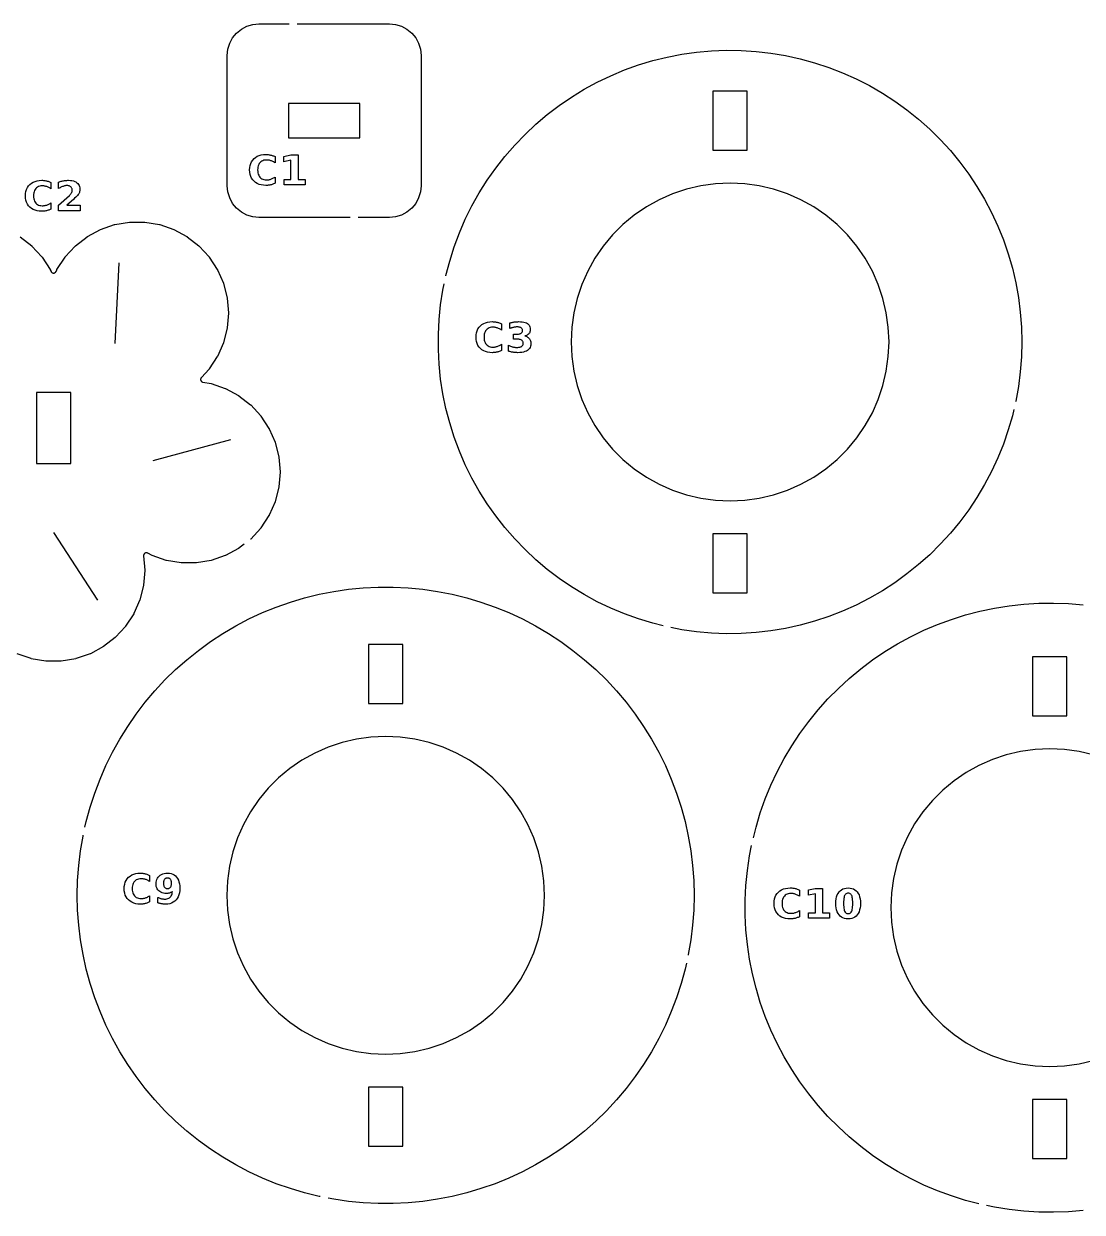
# Model space of a CAD drawing. Header units: millimetres. Extents: x 0 to 300, y 8 to 290.
# Drawn here: x 61.6 to 147.6, y 8.2 to 104.9 of the extents above; entities that cross this region are included whole.
import ezdxf

# ---------------------------------------------------------------- set-up
doc = ezdxf.new("R2010")
doc.units = ezdxf.units.MM
for name, color, linetype in [('CUT', 1, 'CONTINUOUS'), ('ENGRAVE', 5, 'CONTINUOUS'), ('SCORE', 7, 'CONTINUOUS')]:
    doc.layers.add(name, color=color, linetype=linetype)

msp = doc.modelspace()

# ---------------------------------------------------------------- linework, layer by layer
at = {"layer": 'CUT', "color": 1}
for points in [[(88.109, 89.125), (80.6963, 89.125), (80.1976, 89.1741), (79.7145, 89.3207), (79.2692, 89.5587), (78.8789, 89.8789), (78.5587, 90.2692), (78.3207, 90.7145), (78.1741, 91.1976), (78.125, 91.6963), (78.125, 102.3037), (78.1741, 102.8024), (78.3207, 103.2855), (78.5587, 103.7308), (78.8789, 104.1211), (79.2692, 104.4413), (79.7145, 104.6793), (80.1976, 104.8259), (80.6963, 104.875), (83.1633, 104.875)], [(83.8133, 104.875), (91.3037, 104.875), (91.8024, 104.8259), (92.2855, 104.6793), (92.7308, 104.4413), (93.1211, 104.1211), (93.4413, 103.7308), (93.6793, 103.2855), (93.8259, 102.8024), (93.875, 102.3037), (93.875, 91.6963), (93.8259, 91.1976), (93.6793, 90.7145), (93.4413, 90.2692), (93.1211, 89.8789), (92.7308, 89.5587), (92.2855, 89.3207), (91.8024, 89.1741), (91.3037, 89.125), (88.759, 89.125)], [(95.8928, 84.3757), (95.8991, 84.4058), (96.2052, 85.5783), (96.5708, 86.7337), (96.995, 87.8688), (97.4765, 88.9808), (98.0142, 90.0668), (98.6067, 91.1239), (99.2523, 92.1494), (99.9495, 93.1406), (100.6964, 94.0949), (101.491, 95.0098), (102.3313, 95.8829), (103.2151, 96.712), (104.1401, 97.4949), (105.1038, 98.2295), (106.1038, 98.914), (107.1375, 99.5465), (108.2021, 100.1254), (109.2948, 100.6492), (110.4129, 101.1165), (111.5534, 101.5261), (112.7133, 101.8769), (113.8896, 102.1681), (115.0793, 102.3988), (116.2791, 102.5685), (117.4861, 102.6767), (118.697, 102.7231), (119.9087, 102.7076), (121.1181, 102.6303), (122.3219, 102.4913), (123.517, 102.2911), (124.7004, 102.03), (125.8689, 101.7089), (127.0195, 101.3286), (128.1491, 100.89), (129.2549, 100.3943), (130.3339, 99.8427), (131.3834, 99.2368), (132.4005, 98.5781), (133.3827, 97.8683), (134.3274, 97.1093), (135.2321, 96.3031), (136.0944, 95.4517), (136.9121, 94.5574), (137.6831, 93.6225), (138.4054, 92.6494), (139.077, 91.6408), (139.6963, 90.5992), (140.2615, 89.5273), (140.7713, 88.4279), (141.2243, 87.3039), (141.6194, 86.1583), (141.9554, 84.994), (142.2315, 83.8141), (142.447, 82.6216), (142.6013, 81.4197), (142.6941, 80.2114), (142.725, 79), (142.6941, 77.7886), (142.6013, 76.5803), (142.447, 75.3784), (142.2315, 74.1859), (142.2198, 74.1359)], [(61.2717, 87.5567), (62.2216, 86.8174), (62.2298, 86.8104), (62.2375, 86.8028), (63.0527, 85.9172), (63.0597, 85.909), (63.066, 85.9001), (63.7243, 84.8925), (63.7298, 84.8832), (63.7346, 84.8735), (63.7932, 84.7398), (63.8037, 84.7188), (63.8152, 84.7004), (63.8284, 84.6832), (63.8432, 84.6673), (63.8594, 84.653), (63.877, 84.6403), (63.8957, 84.6293), (63.9154, 84.6202), (63.9358, 84.613), (63.9569, 84.6078), (63.9783, 84.6047), (64, 84.6036), (64.0217, 84.6047), (64.0431, 84.6078), (64.0642, 84.613), (64.0846, 84.6202), (64.1043, 84.6293), (64.123, 84.6403), (64.1406, 84.653), (64.1568, 84.6673), (64.1716, 84.6832), (64.1848, 84.7004), (64.1963, 84.7188), (64.2068, 84.7398), (64.2654, 84.8735), (64.2702, 84.8832), (64.2757, 84.8925), (64.934, 85.9001), (64.9403, 85.909), (64.9473, 85.9172), (65.7625, 86.8028), (65.7702, 86.8104), (65.7784, 86.8174), (66.7283, 87.5567), (66.7371, 87.563), (66.7464, 87.5686), (67.805, 88.1414), (67.8147, 88.1462), (67.8248, 88.1501), (68.9632, 88.5409), (68.9736, 88.544), (68.9842, 88.5463), (70.1714, 88.7444), (70.1822, 88.7457), (70.193, 88.7462), (71.3966, 88.7462), (71.4074, 88.7457), (71.4182, 88.7444), (72.6054, 88.5463), (72.616, 88.544), (72.6264, 88.5409), (73.7648, 88.1501), (73.7749, 88.1462), (73.7846, 88.1414), (74.8432, 87.5686), (74.8525, 87.563), (74.8613, 87.5567), (75.8111, 86.8174), (75.8194, 86.8104), (75.8271, 86.8028), (76.6423, 85.9172), (76.6493, 85.909), (76.6556, 85.9001), (77.3139, 84.8925), (77.3194, 84.8832), (77.3242, 84.8735), (77.8077, 83.7712), (77.8116, 83.7611), (77.8147, 83.7507), (78.1102, 82.5839), (78.1124, 82.5733), (78.1138, 82.5626), (78.2132, 81.3631), (78.2136, 81.3522), (78.2132, 81.3414), (78.1138, 80.1419), (78.1124, 80.1311), (78.1102, 80.1205), (77.8147, 78.9537), (77.8116, 78.9434), (77.8077, 78.9333), (77.3242, 77.831), (77.3194, 77.8213), (77.3139, 77.812), (76.6556, 76.8043), (76.6493, 76.7955), (76.6423, 76.7872), (76.0167, 76.1077), (76.0015, 76.0894), (75.9891, 76.0713), (75.9786, 76.052), (75.97, 76.0318), (75.9634, 76.0108), (75.9589, 75.9893), (75.9565, 75.9675), (75.9563, 75.9455), (75.9582, 75.9237), (75.9622, 75.9021), (75.9683, 75.881), (75.9764, 75.8606), (75.9865, 75.841), (75.9985, 75.8226), (76.0122, 75.8054), (76.0275, 75.7897), (76.0442, 75.7755), (76.0623, 75.763), (76.0815, 75.7523), (76.1016, 75.7436), (76.1225, 75.7368), (76.1458, 75.7318), (76.8048, 75.6218), (76.8154, 75.6196), (76.8258, 75.6165), (77.9642, 75.2256), (77.9743, 75.2217), (77.9841, 75.2169), (79.0426, 74.6441), (79.0519, 74.6385), (79.0607, 74.6322), (80.0106, 73.893), (80.0188, 73.886), (80.0265, 73.8783), (80.8417, 72.9928), (80.8487, 72.9845), (80.855, 72.9757), (81.5133, 71.968), (81.5189, 71.9587), (81.5236, 71.949), (82.0071, 70.8467), (82.011, 70.8366), (82.0141, 70.8263), (82.3096, 69.6595), (82.3118, 69.6489), (82.3132, 69.6381), (82.4126, 68.4386), (82.413, 68.4278), (82.4126, 68.4169), (82.3132, 67.2174), (82.3118, 67.2067), (82.3096, 67.1961), (82.0141, 66.0293), (82.011, 66.0189), (82.0071, 66.0088), (81.5236, 64.9065), (81.5189, 64.8968), (81.5133, 64.8875), (80.855, 63.8799), (80.8487, 63.871), (80.8417, 63.8628), (80.0265, 62.9772), (80.0198, 62.9705)], [(113.5641, 55.9125), (112.7133, 56.1231), (111.5534, 56.4739), (110.4129, 56.8835), (109.2948, 57.3508), (108.2021, 57.8746), (107.1375, 58.4535), (106.1038, 59.086), (105.1038, 59.7705), (104.1401, 60.5051), (103.2151, 61.288), (102.3313, 62.1171), (101.491, 62.9902), (100.6964, 63.9051), (99.9495, 64.8594), (99.2523, 65.8506), (98.6067, 66.8761), (98.0142, 67.9332), (97.4765, 69.0192), (96.995, 70.1312), (96.5708, 71.2663), (96.2052, 72.4217), (95.8991, 73.5942), (95.6532, 74.7808), (95.4682, 75.9784), (95.3446, 77.1839), (95.2827, 78.3941), (95.2827, 79.6059), (95.3446, 80.8161), (95.4682, 82.0216), (95.6532, 83.2192), (95.7609, 83.7392)], [(142.0717, 73.503), (141.9554, 73.006), (141.6194, 71.8417), (141.2243, 70.6961), (140.7713, 69.5721), (140.2615, 68.4727), (139.6963, 67.4008), (139.077, 66.3592), (138.4054, 65.3506), (137.6831, 64.3775), (136.9121, 63.4426), (136.0944, 62.5483), (135.2321, 61.6969), (134.3274, 60.8907), (133.3827, 60.1317), (132.4005, 59.4219), (131.3834, 58.7632), (130.3339, 58.1573), (129.2549, 57.6057), (128.1491, 57.11), (127.0195, 56.6714), (125.8689, 56.2911), (124.7004, 55.97), (123.517, 55.7089), (122.3219, 55.5087), (121.1181, 55.3697), (119.9087, 55.2924), (118.697, 55.2769), (117.4861, 55.3233), (116.2791, 55.4315), (115.0793, 55.6012), (114.1986, 55.772)], [(79.5072, 62.5708), (79.0607, 62.2233), (79.0519, 62.217), (79.0426, 62.2114), (77.9841, 61.6386), (77.9743, 61.6338), (77.9642, 61.6299), (76.8258, 61.2391), (76.8154, 61.236), (76.8048, 61.2337), (75.6176, 61.0356), (75.6069, 61.0343), (75.596, 61.0338), (74.3924, 61.0338), (74.3816, 61.0343), (74.3708, 61.0356), (73.1836, 61.2337), (73.173, 61.236), (73.1626, 61.2391), (72.0242, 61.6299), (72.0141, 61.6338), (72.0044, 61.6386), (71.6551, 61.8276), (71.6336, 61.8379), (71.613, 61.8454), (71.5917, 61.8509), (71.57, 61.8543), (71.5481, 61.8555), (71.5261, 61.8546), (71.5044, 61.8516), (71.483, 61.8464), (71.4623, 61.8392), (71.4423, 61.83), (71.4234, 61.8189), (71.4056, 61.806), (71.3891, 61.7914), (71.3742, 61.7753), (71.3609, 61.7578), (71.3494, 61.7391), (71.3397, 61.7194), (71.3321, 61.6988), (71.3264, 61.6776), (71.3229, 61.6559), (71.3215, 61.634), (71.3223, 61.6102), (71.4184, 60.4508), (71.4188, 60.44), (71.4184, 60.4292), (71.319, 59.2297), (71.3176, 59.2189), (71.3154, 59.2083), (71.0199, 58.0415), (71.0168, 58.0311), (71.0129, 58.021), (70.5294, 56.9188), (70.5246, 56.909), (70.5191, 56.8997), (69.8608, 55.8921), (69.8545, 55.8833), (69.8475, 55.875), (69.0323, 54.9895), (69.0246, 54.9818), (69.0164, 54.9748), (68.0665, 54.2355), (68.0577, 54.2292), (68.0484, 54.2237), (66.9898, 53.6508), (66.9801, 53.6461), (66.97, 53.6421), (65.8316, 53.2513), (65.8212, 53.2482), (65.8106, 53.246), (64.6234, 53.0479), (64.6126, 53.0465), (64.6018, 53.0461), (63.3982, 53.0461), (63.3874, 53.0465), (63.3766, 53.0479), (62.1894, 53.246), (62.1788, 53.2482), (62.1684, 53.2513), (61.03, 53.6421)], [(66.5504, 39.5338), (66.6536, 40.0008), (66.972, 41.1701), (67.3464, 42.3226), (67.7762, 43.4557), (68.2601, 44.5666), (68.7972, 45.6529), (69.3861, 46.712), (70.0255, 47.7414), (70.7139, 48.7387), (71.4496, 49.7016), (72.2311, 50.6278), (73.0563, 51.5152), (73.9235, 52.3617), (74.8306, 53.1652), (75.7754, 53.9241), (76.7558, 54.6363), (77.7694, 55.3004), (78.814, 55.9148), (79.887, 56.4779), (80.9859, 56.9886), (82.1083, 57.4456), (83.2514, 57.8478), (84.4126, 58.1943), (85.5892, 58.4843), (86.7784, 58.7171), (87.9775, 58.8922), (89.1837, 59.0092), (90.3941, 59.0677), (91.6059, 59.0677), (92.8163, 59.0092), (94.0225, 58.8922), (95.2216, 58.7171), (96.4108, 58.4843), (97.5874, 58.1943), (98.7486, 57.8478), (99.8917, 57.4456), (101.0141, 56.9886), (102.113, 56.4779), (103.186, 55.9148), (104.2306, 55.3004), (105.2442, 54.6363), (106.2246, 53.9241), (107.1694, 53.1652), (108.0765, 52.3617), (108.9437, 51.5152), (109.7689, 50.6278), (110.5504, 49.7016), (111.2861, 48.7387), (111.9745, 47.7414), (112.6139, 46.712), (113.2028, 45.6529), (113.7399, 44.5666), (114.2238, 43.4557), (114.6536, 42.3226), (115.028, 41.1701), (115.3464, 40.0008), (115.6079, 38.8176), (115.8119, 37.6231), (115.958, 36.4201), (116.0457, 35.2115), (116.075, 34), (116.0457, 32.7885), (115.958, 31.5799), (115.8119, 30.3769), (115.6079, 29.1824), (115.5968, 29.1323)], [(120.8958, 38.678), (121.114, 39.5564), (121.4615, 40.7115), (121.8649, 41.8484), (122.3232, 42.9643), (122.8352, 44.0566), (123.3998, 45.1226), (124.0156, 46.1599), (124.6812, 47.166), (125.3951, 48.1384), (126.1554, 49.075), (126.9604, 49.9734), (127.8082, 50.8316), (128.6967, 51.6475), (129.624, 52.4192), (130.5877, 53.1448), (131.5856, 53.8226), (132.6153, 54.451), (133.6744, 55.0285), (134.7603, 55.5538), (135.8705, 56.0256), (137.0024, 56.4428), (138.1533, 56.8044), (139.3204, 57.1095), (140.501, 57.3574), (141.6922, 57.5476), (142.8913, 57.6795), (144.0954, 57.7529), (145.3016, 57.7676), (146.5071, 57.7236), (147.7091, 57.6209)], [(148.5371, 45.4315), (147.3749, 45.7048), (146.1926, 45.8698), (145, 45.9249), (143.8074, 45.8698), (142.6251, 45.7048), (141.4629, 45.4315), (140.331, 45.0521), (139.2389, 44.5699), (138.1959, 43.989), (137.211, 43.3143), (136.2925, 42.5516), (135.4484, 41.7075), (134.6857, 40.789), (134.011, 39.8041), (133.4301, 38.7611), (132.9479, 37.669), (132.5685, 36.5371), (132.2952, 35.3749), (132.1302, 34.1926), (132.0751, 33), (132.1302, 31.8074), (132.2952, 30.6251), (132.5685, 29.4629), (132.9479, 28.331), (133.4301, 27.2389), (134.011, 26.1959), (134.6857, 25.211), (135.4484, 24.2925), (136.2925, 23.4484), (137.211, 22.6857), (138.1959, 22.011), (139.2389, 21.4301), (140.331, 20.9479), (141.4629, 20.5685), (142.6251, 20.2952), (143.8074, 20.1302), (145, 20.0751), (146.1926, 20.1302), (147.3749, 20.2952), (148.5371, 20.5685)], [(85.676, 9.4987), (85.5892, 9.5157), (84.4126, 9.8057), (83.2514, 10.1522), (82.1083, 10.5544), (80.9859, 11.0114), (79.887, 11.5221), (78.814, 12.0852), (77.7694, 12.6996), (76.7558, 13.3637), (75.7754, 14.0759), (74.8306, 14.8348), (73.9235, 15.6383), (73.0563, 16.4848), (72.2311, 17.3722), (71.4496, 18.2984), (70.7139, 19.2613), (70.0255, 20.2586), (69.3861, 21.288), (68.7972, 22.3471), (68.2601, 23.4334), (67.7762, 24.5443), (67.3464, 25.6774), (66.972, 26.8299), (66.6536, 27.9992), (66.3921, 29.1824), (66.1881, 30.3769), (66.042, 31.5799), (65.9543, 32.7885), (65.925, 34), (65.9543, 35.2115), (66.042, 36.4201), (66.1881, 37.6231), (66.3921, 38.8176), (66.4101, 38.8992)], [(139.2201, 8.9167), (138.1533, 9.1956), (137.0024, 9.5572), (135.8705, 9.9744), (134.7603, 10.4462), (133.6744, 10.9715), (132.6153, 11.549), (131.5856, 12.1774), (130.5877, 12.8552), (129.624, 13.5808), (128.6967, 14.3525), (127.8082, 15.1684), (126.9604, 16.0266), (126.1554, 16.925), (125.3951, 17.8616), (124.6812, 18.834), (124.0156, 19.8401), (123.3998, 20.8774), (122.8352, 21.9434), (122.3232, 23.0357), (121.8649, 24.1516), (121.4615, 25.2885), (121.114, 26.4436), (120.8231, 27.6144), (120.5896, 28.7979), (120.4139, 29.9913), (120.2966, 31.1919), (120.2379, 32.3968), (120.2379, 33.6032), (120.2966, 34.8081), (120.4139, 36.0087), (120.5896, 37.2021), (120.7556, 38.0435)], [(115.4565, 28.4976), (115.3464, 27.9992), (115.028, 26.8299), (114.6536, 25.6774), (114.2238, 24.5443), (113.7399, 23.4334), (113.2028, 22.3471), (112.6139, 21.288), (111.9745, 20.2586), (111.2861, 19.2613), (110.5504, 18.2984), (109.7689, 17.3722), (108.9437, 16.4848), (108.0765, 15.6383), (107.1694, 14.8348), (106.2246, 14.0759), (105.2442, 13.3637), (104.2306, 12.6996), (103.186, 12.0852), (102.113, 11.5221), (101.0141, 11.0114), (99.8917, 10.5544), (98.7486, 10.1522), (97.5874, 9.8057), (96.4108, 9.5157), (95.2216, 9.2829), (94.0225, 9.1078), (92.8163, 8.9908), (91.6059, 8.9323), (90.3941, 8.9323), (89.1837, 8.9908), (87.9775, 9.1078), (86.7784, 9.2829), (86.3139, 9.3738)], [(147.7091, 8.3791), (146.5071, 8.2764), (145.3016, 8.2324), (144.0954, 8.2471), (142.8913, 8.3205), (141.6922, 8.4524), (140.501, 8.6426), (139.8551, 8.7782)]]:
    msp.add_lwpolyline(points, dxfattribs=at)
for points in [[(117.605, 95.5), (117.605, 94.75), (117.605, 94.605), (120.395, 94.605), (120.395, 94.7857), (120.395, 95.6429), (120.395, 99.25), (120.395, 99.395), (117.605, 99.395), (117.605, 99.2143), (117.605, 95.5)], [(88.895, 95.605), (88.895, 98.395), (83.105, 98.395), (83.105, 95.605), (88.895, 95.605)], [(131.7048, 81.3749), (131.4315, 82.5371), (131.0521, 83.669), (130.5699, 84.7611), (129.989, 85.8041), (129.3143, 86.789), (128.5516, 87.7075), (127.7075, 88.5516), (126.789, 89.3143), (125.8041, 89.989), (124.7611, 90.5699), (123.669, 91.0521), (122.5371, 91.4315), (121.3749, 91.7048), (120.1926, 91.8698), (119, 91.9249), (117.8074, 91.8698), (116.6251, 91.7048), (115.4629, 91.4315), (114.331, 91.0521), (113.2389, 90.5699), (112.1959, 89.989), (111.211, 89.3143), (110.2925, 88.5516), (109.4484, 87.7075), (108.6857, 86.789), (108.011, 85.8041), (107.4301, 84.7611), (106.9479, 83.669), (106.5685, 82.5371), (106.2952, 81.3749), (106.1302, 80.1926), (106.0751, 79), (106.1302, 77.8074), (106.2952, 76.6251), (106.5685, 75.4629), (106.9479, 74.331), (107.4301, 73.2389), (108.011, 72.1959), (108.6857, 71.211), (109.4484, 70.2925), (110.2925, 69.4484), (111.211, 68.6857), (112.1959, 68.011), (113.2389, 67.4301), (114.331, 66.9479), (115.4629, 66.5685), (116.6251, 66.2952), (117.8074, 66.1302), (119, 66.0751), (120.1926, 66.1302), (121.3749, 66.2952), (122.5371, 66.5685), (123.669, 66.9479), (124.7611, 67.4301), (125.8041, 68.011), (126.789, 68.6857), (127.7075, 69.4484), (128.5516, 70.2925), (129.3143, 71.211), (129.989, 72.1959), (130.5699, 73.2389), (131.0521, 74.331), (131.4315, 75.4629), (131.7048, 76.6251), (131.8698, 77.8074), (131.9249, 79), (131.8698, 80.1926), (131.7048, 81.3749)], [(65.395, 69.105), (65.395, 74.895), (62.605, 74.895), (62.605, 69.105), (65.395, 69.105)], [(117.605, 62.3571), (117.605, 58.75), (117.605, 58.605), (120.395, 58.605), (120.395, 58.7857), (120.395, 62.5), (120.395, 63.395), (117.605, 63.395), (117.605, 62.3571)], [(89.605, 54.395), (89.605, 49.6429), (89.605, 49.605), (92.395, 49.605), (92.395, 49.7857), (92.395, 54.395), (89.605, 54.395)], [(143.605, 49.7857), (143.605, 48.8214), (143.605, 48.605), (146.395, 48.605), (146.395, 48.8571), (146.395, 49.9286), (146.395, 53.1786), (146.395, 53.395), (143.605, 53.395), (143.605, 53.1429), (143.605, 49.7857)], [(103.7048, 36.3749), (103.4315, 37.5371), (103.0521, 38.669), (102.5699, 39.7611), (101.989, 40.8041), (101.3143, 41.789), (100.5516, 42.7075), (99.7075, 43.5516), (98.789, 44.3143), (97.8041, 44.989), (96.7611, 45.5699), (95.669, 46.0521), (94.5371, 46.4315), (93.3749, 46.7048), (92.1926, 46.8698), (91, 46.9249), (89.8074, 46.8698), (88.6251, 46.7048), (87.4629, 46.4315), (86.331, 46.0521), (85.2389, 45.5699), (84.1959, 44.989), (83.211, 44.3143), (82.2925, 43.5516), (81.4484, 42.7075), (80.6857, 41.789), (80.011, 40.8041), (79.4301, 39.7611), (78.9479, 38.669), (78.5685, 37.5371), (78.2952, 36.3749), (78.1302, 35.1926), (78.0751, 34), (78.1302, 32.8074), (78.2952, 31.6251), (78.5685, 30.4629), (78.9479, 29.331), (79.4301, 28.2389), (80.011, 27.1959), (80.6857, 26.211), (81.4484, 25.2925), (82.2925, 24.4484), (83.211, 23.6857), (84.1959, 23.011), (85.2389, 22.4301), (86.331, 21.9479), (87.4629, 21.5685), (88.6251, 21.2952), (89.8074, 21.1302), (91, 21.0751), (92.1926, 21.1302), (93.3749, 21.2952), (94.5371, 21.5685), (95.669, 21.9479), (96.7611, 22.4301), (97.8041, 23.011), (98.789, 23.6857), (99.7075, 24.4484), (100.5516, 25.2925), (101.3143, 26.211), (101.989, 27.1959), (102.5699, 28.2389), (103.0521, 29.331), (103.4315, 30.4629), (103.7048, 31.6251), (103.8698, 32.8074), (103.9249, 34), (103.8698, 35.1926), (103.7048, 36.3749)], [(89.605, 18.2143), (89.605, 13.605), (92.395, 13.605), (92.395, 18.3571), (92.395, 18.395), (89.605, 18.395), (89.605, 18.2143)], [(143.605, 16.0714), (143.605, 12.8214), (143.605, 12.605), (146.395, 12.605), (146.395, 12.8571), (146.395, 16.2143), (146.395, 17.395), (143.605, 17.395), (143.605, 16.0714)]]:
    msp.add_lwpolyline(points, close=True, dxfattribs=at)
at = {"layer": 'ENGRAVE', "color": 5}
for points in [[(81.9507, 91.8798), (81.8919, 91.8537), (81.8324, 91.8299), (81.772, 91.8086), (81.7109, 91.7898), (81.6489, 91.7734), (81.586, 91.7594), (81.5223, 91.7481), (81.4576, 91.7392), (81.3921, 91.7329), (81.3256, 91.7291), (81.2583, 91.7278), (81.0629, 91.7372), (80.8816, 91.7655), (80.7142, 91.8126), (80.5609, 91.8786), (80.4216, 91.9635), (80.2964, 92.0672), (80.1879, 92.187), (80.0992, 92.3202), (80.0302, 92.4669), (79.981, 92.6271), (79.9514, 92.8006), (79.9415, 92.9876), (79.9514, 93.175), (79.981, 93.349), (80.0302, 93.5094), (80.0992, 93.6563), (80.1879, 93.7897), (80.2964, 93.9096), (80.4216, 94.0133), (80.5609, 94.0981), (80.7142, 94.1641), (80.8816, 94.2113), (81.0629, 94.2395), (81.2583, 94.249), (81.3256, 94.2477), (81.3921, 94.2439), (81.4576, 94.2376), (81.5223, 94.2287), (81.586, 94.2173), (81.6489, 94.2034), (81.7109, 94.187), (81.772, 94.1681), (81.8324, 94.1468), (81.8919, 94.1231), (81.9507, 94.0969), (82.0086, 94.0683), (82.0086, 93.5654), (81.9507, 93.6032), (81.893, 93.6375), (81.8357, 93.6683), (81.7786, 93.6956), (81.7217, 93.7193), (81.6652, 93.7395), (81.6082, 93.7564), (81.5503, 93.7703), (81.4914, 93.781), (81.4315, 93.7887), (81.3706, 93.7933), (81.3087, 93.7949), (81.2009, 93.7889), (81.1011, 93.771), (81.0092, 93.7411), (80.9253, 93.6994), (80.8494, 93.6457), (80.7814, 93.58), (80.7227, 93.5039), (80.6747, 93.4187), (80.6373, 93.3245), (80.6107, 93.2212), (80.5947, 93.1089), (80.5893, 92.9876), (80.5947, 92.8667), (80.6107, 92.7548), (80.6373, 92.6519), (80.6747, 92.5579), (80.7227, 92.4728), (80.7814, 92.3967), (80.8494, 92.3311), (80.9253, 92.2774), (81.0092, 92.2356), (81.1011, 92.2058), (81.2009, 92.1879), (81.3087, 92.1819), (81.3706, 92.1834), (81.4315, 92.188), (81.4914, 92.1957), (81.5503, 92.2065), (81.6082, 92.2203), (81.6652, 92.2372), (81.7217, 92.2574), (81.7786, 92.2812), (81.8357, 92.3084), (81.893, 92.3392), (81.9507, 92.3736), (82.0086, 92.4114), (82.0086, 91.9085), (81.9507, 91.8798)], [(83.2992, 92.2079), (83.2992, 93.7786), (82.7311, 93.6614), (82.7311, 94.0878), (83.2959, 94.205), (83.8916, 94.205), (83.8916, 92.2079), (84.445, 92.2079), (84.445, 91.775), (82.7458, 91.775), (82.7458, 92.2079), (83.2992, 92.2079)], [(63.7257, 89.776), (63.6669, 89.7498), (63.6074, 89.7261), (63.547, 89.7048), (63.4859, 89.6859), (63.4239, 89.6695), (63.361, 89.6556), (63.2973, 89.6442), (63.2326, 89.6353), (63.1671, 89.629), (63.1006, 89.6252), (63.0333, 89.624), (62.8379, 89.6334), (62.6566, 89.6617), (62.4892, 89.7088), (62.3359, 89.7748), (62.1966, 89.8596), (62.0714, 89.9633), (61.9629, 90.0831), (61.8742, 90.2164), (61.8052, 90.3631), (61.756, 90.5232), (61.7264, 90.6967), (61.7165, 90.8837), (61.7264, 91.0712), (61.756, 91.2451), (61.8052, 91.4056), (61.8742, 91.5525), (61.9629, 91.6859), (62.0714, 91.8058), (62.1966, 91.9094), (62.3359, 91.9943), (62.4892, 92.0603), (62.6566, 92.1074), (62.8379, 92.1357), (63.0333, 92.1451), (63.1006, 92.1438), (63.1671, 92.14), (63.2326, 92.1337), (63.2973, 92.1249), (63.361, 92.1135), (63.4239, 92.0995), (63.4859, 92.0831), (63.547, 92.0643), (63.6074, 92.043), (63.6669, 92.0192), (63.7257, 91.9931), (63.7836, 91.9644), (63.7836, 91.4615), (63.7257, 91.4994), (63.668, 91.5337), (63.6107, 91.5645), (63.5536, 91.5917), (63.4967, 91.6155), (63.4402, 91.6357), (63.3832, 91.6526), (63.3253, 91.6664), (63.2664, 91.6772), (63.2065, 91.6849), (63.1456, 91.6895), (63.0837, 91.691), (62.9759, 91.685), (62.8761, 91.6671), (62.7842, 91.6373), (62.7003, 91.5955), (62.6244, 91.5418), (62.5564, 91.4762), (62.4977, 91.4), (62.4497, 91.3149), (62.4123, 91.2206), (62.3857, 91.1174), (62.3697, 91.0051), (62.3643, 90.8837), (62.3697, 90.7629), (62.3857, 90.651), (62.4123, 90.548), (62.4497, 90.454), (62.4977, 90.369), (62.5564, 90.2929), (62.6244, 90.2273), (62.7003, 90.1735), (62.7842, 90.1318), (62.8761, 90.1019), (62.9759, 90.084), (63.0837, 90.0781), (63.1456, 90.0796), (63.2065, 90.0842), (63.2664, 90.0919), (63.3253, 90.1026), (63.3832, 90.1165), (63.4402, 90.1334), (63.4967, 90.1536), (63.5536, 90.1773), (63.6107, 90.2046), (63.668, 90.2354), (63.7257, 90.2697), (63.7836, 90.3075), (63.7836, 89.8046), (63.7257, 89.776)], [(66.1598, 90.1318), (66.1598, 89.6712), (64.3938, 89.6712), (64.3938, 90.1318), (65.2809, 90.9146), (65.3187, 90.9503), (65.3532, 90.9857), (65.3842, 91.0208), (65.4118, 91.0557), (65.4359, 91.0903), (65.4566, 91.1246), (65.474, 91.159), (65.4883, 91.1939), (65.4994, 91.2292), (65.5073, 91.2649), (65.512, 91.3012), (65.5136, 91.3378), (65.5104, 91.3929), (65.5009, 91.4443), (65.4849, 91.492), (65.4626, 91.536), (65.4339, 91.5763), (65.3989, 91.6129), (65.3585, 91.6447), (65.314, 91.6708), (65.2652, 91.691), (65.2122, 91.7055), (65.1551, 91.7142), (65.0937, 91.7171), (65.0441, 91.7153), (64.993, 91.7101), (64.9403, 91.7014), (64.8861, 91.6892), (64.8303, 91.6735), (64.773, 91.6544), (64.7143, 91.6318), (64.6542, 91.6058), (64.5928, 91.5765), (64.53, 91.5437), (64.4658, 91.5076), (64.4003, 91.468), (64.4003, 92.0019), (64.4707, 92.0243), (64.5408, 92.0448), (64.6107, 92.0635), (64.6803, 92.0804), (64.7496, 92.0954), (64.8186, 92.1085), (64.8873, 92.1197), (64.9555, 92.1288), (65.0233, 92.136), (65.0906, 92.141), (65.1575, 92.1441), (65.2239, 92.1451), (65.3639, 92.1398), (65.4931, 92.1238), (65.6115, 92.0971), (65.719, 92.0598), (65.8158, 92.0117), (65.9018, 91.9531), (65.9756, 91.8848), (66.0361, 91.8082), (66.0831, 91.7232), (66.1166, 91.6297), (66.1368, 91.5278), (66.1435, 91.4176), (66.1406, 91.3521), (66.1321, 91.2882), (66.1179, 91.2257), (66.0979, 91.1648), (66.0723, 91.1053), (66.041, 91.0473), (66.0005, 90.9868), (65.9475, 90.9199), (65.8819, 90.8465), (65.8037, 90.7666), (65.7129, 90.6803), (65.6096, 90.5875), (65.0904, 90.1318), (66.1598, 90.1318)], [(100.3584, 78.282), (100.2997, 78.2558), (100.2401, 78.2321), (100.1798, 78.2108), (100.1186, 78.1919), (100.0566, 78.1755), (99.9938, 78.1616), (99.93, 78.1502), (99.8654, 78.1413), (99.7998, 78.135), (99.7333, 78.1312), (99.666, 78.1299), (99.4706, 78.1394), (99.2893, 78.1677), (99.122, 78.2148), (98.9686, 78.2808), (98.8293, 78.3656), (98.7041, 78.4693), (98.5957, 78.5891), (98.5069, 78.7224), (98.438, 78.8691), (98.3887, 79.0292), (98.3591, 79.2027), (98.3493, 79.3897), (98.3591, 79.5772), (98.3887, 79.7511), (98.438, 79.9116), (98.5069, 80.0585), (98.5957, 80.1919), (98.7041, 80.3118), (98.8293, 80.4154), (98.9686, 80.5003), (99.122, 80.5663), (99.2893, 80.6134), (99.4706, 80.6417), (99.666, 80.6511), (99.7333, 80.6498), (99.7998, 80.646), (99.8654, 80.6397), (99.93, 80.6309), (99.9938, 80.6195), (100.0566, 80.6055), (100.1186, 80.5891), (100.1798, 80.5703), (100.2401, 80.549), (100.2997, 80.5252), (100.3584, 80.4991), (100.4163, 80.4704), (100.4163, 79.9675), (100.3584, 80.0054), (100.3007, 80.0397), (100.2434, 80.0705), (100.1863, 80.0977), (100.1294, 80.1215), (100.0729, 80.1417), (100.016, 80.1586), (99.958, 80.1724), (99.8991, 80.1832), (99.8392, 80.1909), (99.7783, 80.1955), (99.7164, 80.197), (99.6087, 80.191), (99.5088, 80.1731), (99.417, 80.1433), (99.333, 80.1015), (99.2571, 80.0478), (99.1891, 79.9822), (99.1304, 79.906), (99.0824, 79.8208), (99.0451, 79.7266), (99.0184, 79.6234), (99.0024, 79.5111), (98.997, 79.3897), (99.0024, 79.2689), (99.0184, 79.157), (99.0451, 79.054), (99.0824, 78.96), (99.1304, 78.875), (99.1891, 78.7989), (99.2571, 78.7332), (99.333, 78.6795), (99.417, 78.6378), (99.5088, 78.6079), (99.6087, 78.59), (99.7164, 78.584), (99.7783, 78.5856), (99.8392, 78.5902), (99.8991, 78.5979), (99.958, 78.6086), (100.016, 78.6225), (100.0729, 78.6394), (100.1294, 78.6596), (100.1863, 78.6833), (100.2434, 78.7106), (100.3007, 78.7414), (100.3584, 78.7757), (100.4163, 78.8135), (100.4163, 78.3106), (100.3584, 78.282)], [(102.3942, 79.4636), (102.4663, 79.4347), (102.5319, 79.4005), (102.5908, 79.3611), (102.6433, 79.3166), (102.6891, 79.2668), (102.7282, 79.2121), (102.7601, 79.1526), (102.785, 79.0884), (102.8027, 79.0194), (102.8133, 78.9457), (102.8169, 78.8673), (102.8092, 78.7516), (102.7861, 78.6456), (102.7477, 78.5493), (102.6939, 78.4625), (102.6247, 78.3854), (102.5402, 78.3179), (102.4409, 78.2605), (102.3275, 78.2135), (102.2, 78.1769), (102.0584, 78.1508), (101.9027, 78.1352), (101.7329, 78.1299), (101.6705, 78.1308), (101.608, 78.1333), (101.5455, 78.1375), (101.483, 78.1433), (101.4204, 78.1509), (101.3577, 78.1601), (101.2952, 78.1709), (101.2329, 78.1835), (101.1708, 78.1977), (101.1089, 78.2136), (101.0473, 78.2312), (100.9858, 78.2504), (100.9858, 78.7338), (101.0444, 78.7057), (101.1028, 78.68), (101.161, 78.6567), (101.2191, 78.6358), (101.2771, 78.6173), (101.335, 78.6011), (101.3926, 78.5875), (101.4499, 78.5763), (101.5069, 78.5676), (101.5635, 78.5614), (101.6199, 78.5576), (101.6759, 78.5564), (101.7557, 78.5588), (101.829, 78.566), (101.8959, 78.5779), (101.9563, 78.5947), (102.0102, 78.6163), (102.0576, 78.6426), (102.0981, 78.6735), (102.1313, 78.7085), (102.1571, 78.7476), (102.1755, 78.7909), (102.1866, 78.8384), (102.1903, 78.89), (102.1865, 78.9431), (102.1752, 78.9918), (102.1563, 79.0359), (102.1299, 79.0756), (102.0959, 79.1108), (102.0544, 79.1415), (102.0055, 79.1676), (101.9494, 79.189), (101.8861, 79.2056), (101.8156, 79.2175), (101.738, 79.2246), (101.6532, 79.227), (101.4025, 79.227), (101.4025, 79.6306), (101.6662, 79.6306), (101.7415, 79.6327), (101.8101, 79.6388), (101.8721, 79.6491), (101.9273, 79.6635), (101.9759, 79.682), (102.0177, 79.7047), (102.053, 79.7315), (102.0819, 79.7626), (102.1044, 79.798), (102.1205, 79.8378), (102.1301, 79.8818), (102.1333, 79.9301), (102.1302, 79.975), (102.1208, 80.0163), (102.1052, 80.0542), (102.0834, 80.0885), (102.0553, 80.1193), (102.021, 80.1465), (101.981, 80.1699), (101.9358, 80.189), (101.8855, 80.2039), (101.83, 80.2145), (101.7694, 80.2209), (101.7036, 80.223), (101.6531, 80.2221), (101.6023, 80.2192), (101.5514, 80.2145), (101.5003, 80.2079), (101.4491, 80.1993), (101.3976, 80.1889), (101.3461, 80.1766), (101.2947, 80.1625), (101.2434, 80.1465), (101.1922, 80.1288), (101.141, 80.1093), (101.09, 80.088), (101.09, 80.5469), (101.1518, 80.5636), (101.2133, 80.5788), (101.2747, 80.5925), (101.336, 80.6048), (101.397, 80.6157), (101.4578, 80.6251), (101.5184, 80.633), (101.5786, 80.6395), (101.6385, 80.6446), (101.698, 80.6482), (101.7571, 80.6504), (101.8159, 80.6511), (101.9672, 80.6468), (102.1052, 80.6338), (102.2299, 80.6122), (102.3415, 80.582), (102.4397, 80.5432), (102.5247, 80.4957), (102.5966, 80.4395), (102.6554, 80.3746), (102.7011, 80.301), (102.7338, 80.2186), (102.7534, 80.1275), (102.7599, 80.0277), (102.7568, 79.9588), (102.7474, 79.8942), (102.7319, 79.8338), (102.71, 79.7778), (102.6819, 79.7261), (102.6476, 79.6786), (102.6072, 79.6355), (102.5608, 79.597), (102.5085, 79.5629), (102.4501, 79.5332), (102.3858, 79.5081), (102.3156, 79.4874), (102.3942, 79.4636)], [(71.7509, 33.4371), (71.6922, 33.411), (71.6327, 33.3872), (71.5723, 33.3659), (71.5111, 33.3471), (71.4492, 33.3307), (71.3863, 33.3167), (71.3226, 33.3054), (71.2579, 33.2965), (71.1924, 33.2902), (71.1259, 33.2864), (71.0585, 33.2851), (70.8632, 33.2945), (70.6818, 33.3228), (70.5145, 33.3699), (70.3612, 33.4359), (70.2219, 33.5208), (70.0966, 33.6245), (69.9882, 33.7443), (69.8995, 33.8775), (69.8305, 34.0242), (69.7812, 34.1844), (69.7517, 34.3579), (69.7418, 34.5449), (69.7517, 34.7323), (69.7812, 34.9063), (69.8305, 35.0667), (69.8995, 35.2136), (69.9882, 35.347), (70.0966, 35.4669), (70.2219, 35.5706), (70.3612, 35.6554), (70.5145, 35.7214), (70.6818, 35.7686), (70.8632, 35.7968), (71.0585, 35.8063), (71.1259, 35.805), (71.1924, 35.8012), (71.2579, 35.7949), (71.3226, 35.786), (71.3863, 35.7746), (71.4492, 35.7607), (71.5111, 35.7443), (71.5723, 35.7254), (71.6327, 35.7041), (71.6922, 35.6804), (71.7509, 35.6542), (71.8089, 35.6256), (71.8089, 35.1227), (71.7509, 35.1605), (71.6933, 35.1948), (71.6359, 35.2256), (71.5788, 35.2529), (71.522, 35.2766), (71.4654, 35.2968), (71.4085, 35.3137), (71.3506, 35.3276), (71.2917, 35.3383), (71.2318, 35.346), (71.1709, 35.3506), (71.109, 35.3522), (71.0012, 35.3462), (70.9014, 35.3283), (70.8095, 35.2984), (70.7256, 35.2567), (70.6496, 35.203), (70.5816, 35.1373), (70.523, 35.0612), (70.4749, 34.976), (70.4376, 34.8818), (70.4109, 34.7785), (70.3949, 34.6662), (70.3896, 34.5449), (70.3949, 34.424), (70.4109, 34.3121), (70.4376, 34.2092), (70.4749, 34.1152), (70.523, 34.0301), (70.5816, 33.954), (70.6496, 33.8884), (70.7256, 33.8347), (70.8095, 33.7929), (70.9014, 33.7631), (71.0012, 33.7452), (71.109, 33.7392), (71.1709, 33.7407), (71.2318, 33.7453), (71.2917, 33.753), (71.3506, 33.7638), (71.4085, 33.7776), (71.4654, 33.7945), (71.522, 33.8147), (71.5788, 33.8385), (71.6359, 33.8657), (71.6933, 33.8965), (71.7509, 33.9309), (71.8089, 33.9687), (71.8089, 33.4658), (71.7509, 33.4371)], [(72.5386, 33.8129), (72.5874, 33.7925), (72.6355, 33.774), (72.6829, 33.7575), (72.7296, 33.7429), (72.7755, 33.7302), (72.821, 33.7196), (72.8663, 33.7108), (72.9114, 33.704), (72.9564, 33.6991), (73.0011, 33.6962), (73.0457, 33.6953), (73.1356, 33.6996), (73.2186, 33.7125), (73.2947, 33.7341), (73.364, 33.7643), (73.4264, 33.8032), (73.4819, 33.8507), (73.5304, 33.9067), (73.5718, 33.971), (73.606, 34.0438), (73.6331, 34.1249), (73.653, 34.2143), (73.6658, 34.3121), (73.6285, 34.2861), (73.5904, 34.2624), (73.5515, 34.2409), (73.5117, 34.2217), (73.4712, 34.2047), (73.4298, 34.19), (73.3875, 34.1776), (73.3439, 34.1674), (73.2992, 34.1595), (73.2533, 34.1539), (73.2063, 34.1505), (73.158, 34.1494), (73.0378, 34.1554), (72.9255, 34.1735), (72.8213, 34.2037), (72.7251, 34.2459), (72.6368, 34.3002), (72.5566, 34.3666), (72.4867, 34.4429), (72.4296, 34.5268), (72.3851, 34.6183), (72.3533, 34.7175), (72.3343, 34.8243), (72.3279, 34.9387), (72.335, 35.0652), (72.3562, 35.1829), (72.3916, 35.2919), (72.4411, 35.3923), (72.5048, 35.484), (72.5827, 35.567), (72.6724, 35.6391), (72.7717, 35.6981), (72.8807, 35.744), (72.9993, 35.7768), (73.1276, 35.7964), (73.2654, 35.803), (73.4179, 35.7941), (73.5584, 35.7674), (73.687, 35.7228), (73.8036, 35.6605), (73.9083, 35.5803), (74.0011, 35.4824), (74.0807, 35.3681), (74.1458, 35.2391), (74.1964, 35.0954), (74.2326, 34.9369), (74.2543, 34.7637), (74.2615, 34.5758), (74.2531, 34.3822), (74.2277, 34.203), (74.1854, 34.0381), (74.1263, 33.8875), (74.0502, 33.7512), (73.9572, 33.6293), (73.8494, 33.5242), (73.7291, 33.4381), (73.5962, 33.3712), (73.4508, 33.3233), (73.2928, 33.2947), (73.1222, 33.2851), (73.0656, 33.2858), (73.0099, 33.2879), (72.955, 33.2914), (72.9008, 33.2963), (72.8475, 33.3026), (72.7951, 33.3103), (72.7432, 33.3194), (72.6916, 33.3299), (72.6404, 33.3419), (72.5896, 33.3552), (72.5392, 33.3699), (72.4891, 33.386), (72.4891, 33.8352), (72.5386, 33.8129)], [(73.3627, 34.5681), (73.4062, 34.5829), (73.4452, 34.6036), (73.4796, 34.6303), (73.5096, 34.6629), (73.5349, 34.7014), (73.5557, 34.7458), (73.5718, 34.7961), (73.5834, 34.8524), (73.5903, 34.9146), (73.5926, 34.9827), (73.5903, 35.0503), (73.5834, 35.1122), (73.5718, 35.1682), (73.5557, 35.2185), (73.5349, 35.263), (73.5096, 35.3017), (73.4796, 35.3345), (73.4452, 35.3614), (73.4062, 35.3823), (73.3627, 35.3972), (73.3147, 35.4061), (73.2622, 35.4091), (73.2096, 35.4061), (73.1616, 35.3972), (73.1181, 35.3823), (73.0792, 35.3614), (73.0447, 35.3345), (73.0148, 35.3017), (72.9894, 35.263), (72.9687, 35.2185), (72.9525, 35.1682), (72.941, 35.1122), (72.9341, 35.0503), (72.9318, 34.9827), (72.9341, 34.9146), (72.941, 34.8524), (72.9525, 34.7961), (72.9687, 34.7458), (72.9894, 34.7014), (73.0148, 34.6629), (73.0447, 34.6303), (73.0792, 34.6036), (73.1181, 34.5829), (73.1616, 34.5681), (73.2096, 34.5592), (73.2622, 34.5563), (73.3147, 34.5592), (73.3627, 34.5681)], [(124.5872, 32.2374), (124.5285, 32.2113), (124.4689, 32.1875), (124.4086, 32.1662), (124.3474, 32.1474), (124.2854, 32.131), (124.2226, 32.117), (124.1588, 32.1056), (124.0942, 32.0968), (124.0286, 32.0904), (123.9622, 32.0867), (123.8948, 32.0854), (123.6995, 32.0948), (123.5181, 32.1231), (123.3508, 32.1702), (123.1975, 32.2362), (123.0582, 32.321), (122.9329, 32.4247), (122.8245, 32.5446), (122.7358, 32.6778), (122.6668, 32.8245), (122.6175, 32.9846), (122.5879, 33.1582), (122.5781, 33.3452), (122.5879, 33.5326), (122.6175, 33.7066), (122.6668, 33.867), (122.7358, 34.0139), (122.8245, 34.1473), (122.9329, 34.2672), (123.0582, 34.3709), (123.1975, 34.4557), (123.3508, 34.5217), (123.5181, 34.5688), (123.6995, 34.5971), (123.8948, 34.6065), (123.9622, 34.6053), (124.0286, 34.6015), (124.0942, 34.5952), (124.1588, 34.5863), (124.2226, 34.5749), (124.2854, 34.561), (124.3474, 34.5446), (124.4086, 34.5257), (124.4689, 34.5044), (124.5285, 34.4807), (124.5872, 34.4545), (124.6451, 34.4259), (124.6451, 33.923), (124.5872, 33.9608), (124.5296, 33.9951), (124.4722, 34.0259), (124.4151, 34.0532), (124.3583, 34.0769), (124.3017, 34.0971), (124.2448, 34.114), (124.1869, 34.1278), (124.128, 34.1386), (124.0681, 34.1463), (124.0072, 34.1509), (123.9453, 34.1524), (123.8375, 34.1465), (123.7377, 34.1286), (123.6458, 34.0987), (123.5619, 34.057), (123.4859, 34.0032), (123.4179, 33.9376), (123.3592, 33.8615), (123.3112, 33.7763), (123.2739, 33.6821), (123.2472, 33.5788), (123.2312, 33.4665), (123.2259, 33.3452), (123.2312, 33.2243), (123.2472, 33.1124), (123.2739, 33.0095), (123.3112, 32.9155), (123.3592, 32.8304), (123.4179, 32.7543), (123.4859, 32.6887), (123.5619, 32.635), (123.6458, 32.5932), (123.7377, 32.5634), (123.8375, 32.5455), (123.9453, 32.5395), (124.0072, 32.541), (124.0681, 32.5456), (124.128, 32.5533), (124.1869, 32.5641), (124.2448, 32.5779), (124.3017, 32.5948), (124.3583, 32.615), (124.4151, 32.6388), (124.4722, 32.666), (124.5296, 32.6968), (124.5872, 32.7311), (124.6451, 32.769), (124.6451, 32.2661), (124.5872, 32.2374)], [(125.9357, 34.1362), (125.3677, 34.019), (125.3677, 34.4454), (125.9324, 34.5626), (126.5281, 34.5626), (126.5281, 32.5655), (127.0815, 32.5655), (127.0815, 32.1326), (125.3823, 32.1326), (125.3823, 32.5655), (125.9357, 32.5655), (125.9357, 34.1362)], [(129.5391, 32.8103), (129.4884, 32.6626), (129.4233, 32.5303), (129.3438, 32.4133), (129.2509, 32.3131), (129.1459, 32.2311), (129.0288, 32.1674), (128.8996, 32.1218), (128.7583, 32.0945), (128.6048, 32.0854), (128.4509, 32.0945), (128.3092, 32.1218), (128.1796, 32.1674), (128.0623, 32.2311), (127.9572, 32.3131), (127.8643, 32.4133), (127.7847, 32.5303), (127.7196, 32.6626), (127.669, 32.8103), (127.6328, 32.9732), (127.6111, 33.1515), (127.6039, 33.3452), (127.6111, 33.5393), (127.6328, 33.718), (127.669, 33.8812), (127.7196, 34.0291), (127.7847, 34.1616), (127.8643, 34.2786), (127.9572, 34.3788), (128.0623, 34.4608), (128.1796, 34.5246), (128.3092, 34.5701), (128.4509, 34.5974), (128.6048, 34.6065), (128.7583, 34.5974), (128.8996, 34.5701), (129.0288, 34.5246), (129.1459, 34.4608), (129.2509, 34.3788), (129.3438, 34.2786), (129.4233, 34.1616), (129.4884, 34.0291), (129.5391, 33.8812), (129.5753, 33.718), (129.597, 33.5393), (129.6042, 33.3452), (129.597, 33.1515), (129.5753, 32.9732), (129.5391, 32.8103)], [(128.9562, 33.7384), (128.9396, 33.838), (128.9182, 33.9225), (128.8921, 33.9921), (128.8604, 34.0491), (128.8222, 34.0957), (128.7776, 34.1319), (128.7265, 34.1578), (128.6689, 34.1733), (128.6048, 34.1785), (128.5408, 34.1733), (128.4831, 34.1578), (128.4319, 34.1319), (128.3871, 34.0957), (128.3487, 34.0491), (128.3168, 33.9921), (128.2904, 33.9225), (128.2688, 33.838), (128.2521, 33.7384), (128.2401, 33.6239), (128.2329, 33.4945), (128.2305, 33.35), (128.2329, 33.204), (128.2401, 33.0732), (128.2521, 32.9574), (128.2688, 32.8567), (128.2904, 32.7711), (128.3168, 32.7006), (128.3487, 32.6429), (128.3871, 32.5957), (128.4319, 32.559), (128.4831, 32.5328), (128.5408, 32.5171), (128.6048, 32.5118), (128.6684, 32.5171), (128.7256, 32.5328), (128.7766, 32.559), (128.8211, 32.5957), (128.8594, 32.6429), (128.8913, 32.7006), (128.9177, 32.7711), (128.9392, 32.8567), (128.956, 32.9574), (128.968, 33.0732), (128.9752, 33.204), (128.9776, 33.35), (128.9752, 33.4945), (128.9681, 33.6239), (128.9562, 33.7384)]]:
    msp.add_lwpolyline(points, close=True, dxfattribs=at)
at = {"layer": 'SCORE', "color": 7}
for points in [[(68.9962, 78.8766), (69.3372, 85.4282)], [(72.084, 69.3734), (78.4203, 71.0735)], [(64, 63.5), (67.575, 57.9992)]]:
    msp.add_lwpolyline(points, dxfattribs=at)

doc.saveas('drawing.dxf')
